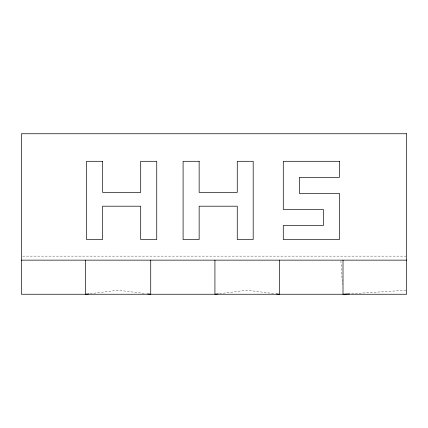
<?xml version="1.0" encoding="UTF-8"?>
<svg xmlns="http://www.w3.org/2000/svg" width="428" height="428" viewBox="0 0 428 428"><rect width="100%" height="100%" fill="white"/><g stroke="black" fill="none" stroke-linecap="round" stroke-linejoin="round"><path stroke-width="0.32" stroke-dasharray="2.14 1.6" d="M219.532 293.678L247.17 290.238L274.808 293.678M90.158 293.688L118.165 290.238L146.167 293.688M351.618 293.704L405.937 290.28M22.738 256.131L405.931 256.131M340.897 260.802L342.389 284.411"/><path stroke-width="0.64" d="M218.216 293.838L214.926 294.25L214.926 260.144M88.858 293.849L85.6 294.25L85.6 260.144M349.633 293.833L343.01 294.25L343.01 260.144M21.4 260.144L406.6 260.144M276.124 293.838L279.414 294.25L279.414 260.144M147.473 293.849L150.726 294.25L150.726 260.144M406.6 133.75L21.4 133.75L21.4 294.25L406.6 294.25L406.6 133.75M102.576 161.297L86.526 161.297L86.526 239.541L102.576 239.541L102.576 206.2L140.694 206.2L140.694 239.541L156.744 239.541L156.744 161.297L140.694 161.297L140.694 192.397L102.576 192.397L102.576 161.297M199.143 161.297L183.093 161.297L183.093 239.541L199.143 239.541L199.143 206.2L237.262 206.2L237.262 239.541L253.189 239.541L253.189 161.297L237.262 161.297L237.262 192.397L199.143 192.397L199.143 161.297M339.458 161.297L283.283 161.297L283.283 209.447L323.408 209.447L323.408 225.497L283.283 225.497L283.283 239.541L339.458 239.541L339.458 193.397L299.333 193.397L299.333 177.347L339.458 177.347L339.458 161.297"/></g></svg>
